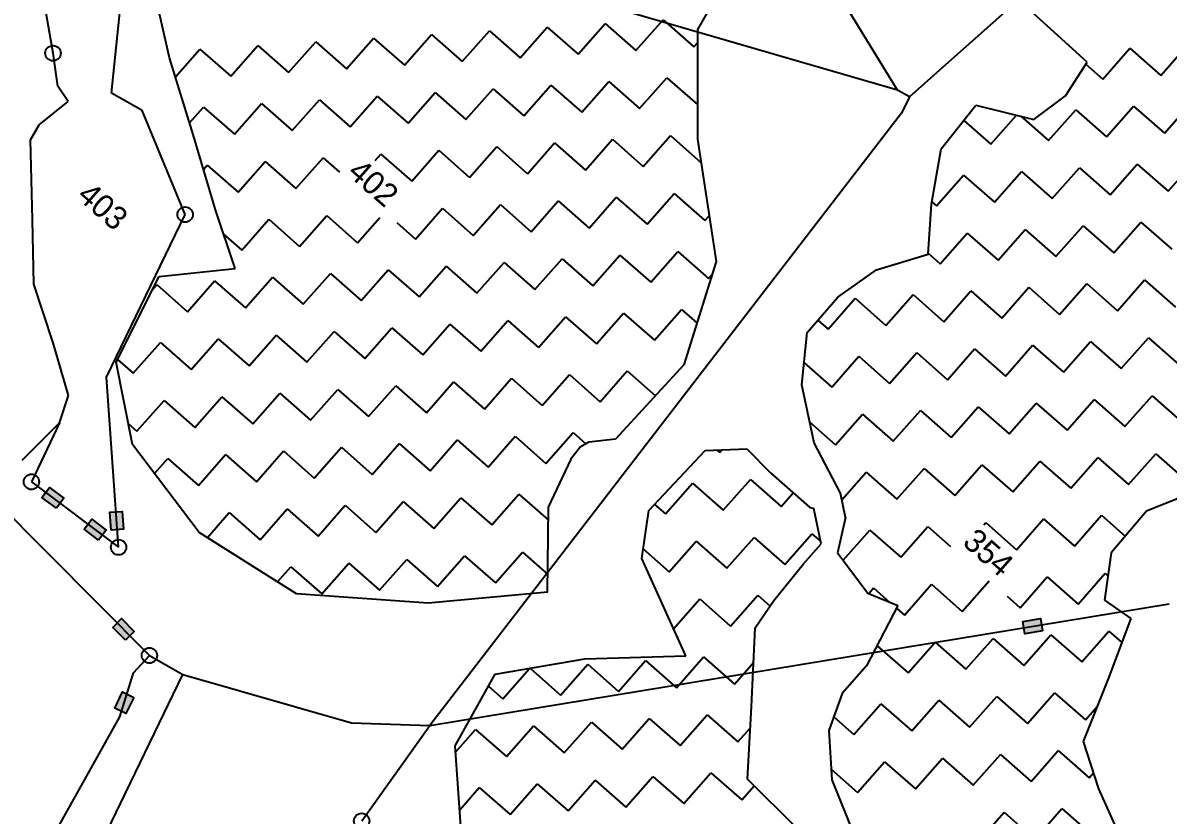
# Model space of a CAD drawing. Header units: metres. Extents: x 316400 to 324250, y 1868140 to 1873603.
# Drawn here: x 321495.2 to 321970.4, y 1869809.5 to 1870138.1 of the extents above; entities that cross this region are included whole.
import ezdxf

# ---------------------------------------------------------------- set-up
doc = ezdxf.new("R2010")
doc.units = ezdxf.units.M
for name, color, linetype in [('OFF', 1, 'Continuous'), ('POLY_HATCH', 12, 'Continuous'), ('POLY_PARCEL', 6, 'Continuous'), ('POLY_ROAD', 30, 'Continuous'), ('POLY_WATER', 4, 'Continuous'), ('TEXT_PARCEL', 7, 'Continuous')]:
    doc.layers.add(name, color=color, linetype=linetype)
doc.styles.add('TEXT_MAP', font='')
doc.styles.get('TEXT_MAP').set_extended_font_data('Kruti Dev 050')

msp = doc.modelspace()

# ---------------------------------------------------------------- hatches: boundary and pattern name
for points in [[(321506.15, 1869945.34), (321503.09, 1869941.19), (321509.09, 1869936.75), (321512.16, 1869940.9)], [(321523.71, 1869932.2), (321520.61, 1869928.07), (321526.58, 1869923.59), (321529.68, 1869927.72)], [(321536.42, 1869935.47), (321531.27, 1869935.11), (321531.79, 1869927.66), (321536.94, 1869928.03)], [(321536.1, 1869890.98), (321532.44, 1869887.34), (321537.7, 1869882.05), (321541.36, 1869885.69)], [(321918.35, 1869885.87), (321917.51, 1869890.97), (321910.15, 1869889.76), (321910.99, 1869884.66)], [(321533.29, 1869853.86), (321537.93, 1869851.61), (321541.19, 1869858.32), (321536.55, 1869860.58)]]:
    msp.add_hatch(color=256).paths.add_polyline_path(points)

# ---------------------------------------------------------------- linework, layer by layer
for points in [[(321509.09, 1869936.75), (321503.09, 1869941.19), (321506.15, 1869945.34), (321512.16, 1869940.9)], [(321526.58, 1869923.59), (321520.61, 1869928.07), (321523.71, 1869932.2), (321529.68, 1869927.72)], [(321531.79, 1869927.66), (321531.27, 1869935.11), (321536.42, 1869935.47), (321536.94, 1869928.03)], [(321537.7, 1869882.05), (321532.44, 1869887.34), (321536.1, 1869890.98), (321541.36, 1869885.69)], [(321910.15, 1869889.76), (321917.51, 1869890.97), (321918.35, 1869885.87), (321910.99, 1869884.66)], [(321541.19, 1869858.32), (321537.93, 1869851.61), (321533.29, 1869853.86), (321536.55, 1869860.58)]]:
    msp.add_lwpolyline(points, close=True)
for centre in [(321507.66, 1870125.55), (321562.51, 1870058.61), (321498.71, 1869947.73), (321534.88, 1869920.58), (321547.66, 1869875.7), (321635.76, 1869807.04)]:
    msp.add_circle(centre, 3.19)
at = {"layer": 'OFF'}
msp.add_line((321547.66, 1869875.7), (321561.53, 1869867.83), dxfattribs=at)
at = {"layer": 'POLY_HATCH'}
for p, q in [((321793.43, 1870167.76), (321775.09, 1870135.36)), ((321936.82, 1870121.79), (321899.59, 1870155.75)), ((321556.02, 1870123.61), (321549.7, 1870151.3)), ((321775.09, 1870135.36), (321775.08, 1870089.95)), ((321565.81, 1870091.87), (321556.02, 1870123.61)), ((321927.81, 1870107.86), (321936.82, 1870121.79)), ((321914.76, 1870098.08), (321927.81, 1870107.86)), ((321876.24, 1870085.9), (321890.64, 1870103.95)), ((321890.64, 1870103.95), (321914.76, 1870098.08)), ((321575.03, 1870060.63), (321565.81, 1870091.87)), ((321775.08, 1870089.95), (321782.91, 1870039.2)), ((321872.21, 1870062.86), (321876.24, 1870085.9)), ((321583.27, 1870036.28), (321575.03, 1870060.63)), ((321870.86, 1870042.18), (321872.21, 1870062.86)), ((321849.43, 1870035.64), (321870.86, 1870042.18)), ((321551.66, 1870032.95), (321583.27, 1870036.28)), ((321782.91, 1870039.2), (321769.41, 1869996.27)), ((321833.33, 1870024.41), (321849.43, 1870035.64)), ((321533.88, 1869997.33), (321551.66, 1870032.95)), ((321820.6, 1870009.62), (321833.33, 1870024.41)), ((321818.37, 1869987.94), (321820.6, 1870009.62)), ((321540.61, 1869963.25), (321533.88, 1869997.33)), ((321769.41, 1869996.27), (321741.08, 1869965.4)), ((321823.52, 1869963.91), (321818.37, 1869987.94)), ((321741.08, 1869965.4), (321729.97, 1869964.16)), ((321568.35, 1869926.76), (321540.61, 1869963.25)), ((321726.41, 1869962.16), (321722.5, 1869957.14)), ((321729.97, 1869964.16), (321726.41, 1869962.16)), ((321754.91, 1869935.79), (321778.35, 1869960.69)), ((321778.35, 1869960.69), (321795.55, 1869961.36)), ((321795.55, 1869961.36), (321805.46, 1869951.45)), ((321834.44, 1869943.06), (321823.52, 1869963.91)), ((321722.5, 1869957.14), (321713.14, 1869937.18)), ((321805.46, 1869951.45), (321821.61, 1869937.22)), ((321836.5, 1869932.97), (321834.44, 1869943.06)), ((321976.33, 1869941.53), (321961.47, 1869935.51)), ((321713.14, 1869937.18), (321712.78, 1869901.9)), ((321751.98, 1869915.88), (321754.91, 1869935.79)), ((321821.61, 1869937.22), (321823.38, 1869936.72)), ((321961.47, 1869935.51), (321946.79, 1869918.27)), ((321608.76, 1869901.23), (321568.35, 1869926.76)), ((321946.79, 1869918.27), (321944.04, 1869898.58)), ((321770.34, 1869875.58), (321751.98, 1869915.88)), ((321663.3, 1869897.45), (321608.76, 1869901.23)), ((321713.02, 1869901.92), (321663.3, 1869897.45)), ((321944.04, 1869898.58), (321954.96, 1869890.97)), ((321954.96, 1869890.97), (321945.59, 1869866.05)), ((321691.13, 1869867.91), (321728.43, 1869874.28)), ((321728.43, 1869874.28), (321770.34, 1869875.58)), ((321674.57, 1869838.25), (321691.13, 1869867.91)), ((321945.59, 1869866.05), (321935.22, 1869839.99)), ((321677.1, 1869802.84), (321674.57, 1869838.25)), ((321935.22, 1869839.99), (321941.56, 1869820.33)), ((321941.56, 1869820.33), (321951.23, 1869798.74))]:
    msp.add_line(p, q, dxfattribs=at)
at = {"layer": 'POLY_HATCH', "linetype": 'Continuous', "ltscale": 10}
for p, q in [((321701.54, 1870123.59), (321712.79, 1870136.37)), ((321712.79, 1870136.37), (321725.57, 1870125.12)), ((321725.57, 1870125.12), (321736.82, 1870137.9)), ((321736.82, 1870137.9), (321749.6, 1870126.64)), ((321749.6, 1870126.64), (321760.85, 1870139.42)), ((321760.85, 1870139.42), (321773.63, 1870128.17)), ((321629.46, 1870119.01), (321640.71, 1870131.79)), ((321640.71, 1870131.79), (321653.48, 1870120.54)), ((321653.48, 1870120.54), (321664.74, 1870133.32)), ((321664.74, 1870133.32), (321677.51, 1870122.07)), ((321677.51, 1870122.07), (321688.76, 1870134.84)), ((321688.76, 1870134.84), (321701.54, 1870123.59)), ((321558.47, 1870115.68), (321568.62, 1870127.21)), ((321568.62, 1870127.21), (321581.4, 1870115.96)), ((321581.4, 1870115.96), (321592.65, 1870128.74)), ((321592.65, 1870128.74), (321605.43, 1870117.49)), ((321605.43, 1870117.49), (321616.68, 1870130.26)), ((321616.68, 1870130.26), (321629.46, 1870119.01)), ((321773.63, 1870128.17), (321775.09, 1870129.83)), ((321943.35, 1870114.83), (321954.6, 1870127.61)), ((321954.6, 1870127.61), (321967.38, 1870116.35)), ((321967.38, 1870116.35), (321978.63, 1870129.13)), ((321936.32, 1870121.02), (321943.35, 1870114.83)), ((321703.07, 1870099.56), (321714.32, 1870112.34)), ((321714.32, 1870112.34), (321727.1, 1870101.09)), ((321727.1, 1870101.09), (321738.35, 1870113.87)), ((321738.35, 1870113.87), (321751.13, 1870102.62)), ((321751.13, 1870102.62), (321762.38, 1870115.39)), ((321762.38, 1870115.39), (321775.08, 1870104.2)), ((321630.98, 1870094.98), (321642.23, 1870107.76)), ((321642.23, 1870107.76), (321655.01, 1870096.51)), ((321655.01, 1870096.51), (321666.26, 1870109.29)), ((321666.26, 1870109.29), (321679.04, 1870098.04)), ((321679.04, 1870098.04), (321690.29, 1870110.81)), ((321690.29, 1870110.81), (321703.07, 1870099.56)), ((321564.35, 1870096.6), (321570.15, 1870103.18)), ((321570.15, 1870103.18), (321582.92, 1870091.93)), ((321582.92, 1870091.93), (321594.18, 1870104.71)), ((321594.18, 1870104.71), (321606.95, 1870093.46)), ((321606.95, 1870093.46), (321618.2, 1870106.24)), ((321618.2, 1870106.24), (321630.98, 1870094.98)), ((321944.88, 1870090.8), (321956.13, 1870103.58)), ((321956.13, 1870103.58), (321968.91, 1870092.33)), ((321968.91, 1870092.33), (321980.16, 1870105.1)), ((321885.6, 1870097.63), (321896.82, 1870087.75)), ((321896.82, 1870087.75), (321907.48, 1870099.85)), ((321909.36, 1870099.39), (321920.85, 1870089.27)), ((321920.85, 1870089.27), (321932.1, 1870102.05)), ((321932.1, 1870102.05), (321944.88, 1870090.8)), ((321704.59, 1870075.53), (321715.85, 1870088.31)), ((321715.85, 1870088.31), (321728.62, 1870077.06)), ((321728.62, 1870077.06), (321739.87, 1870089.84)), ((321739.87, 1870089.84), (321752.65, 1870078.59)), ((321752.65, 1870078.59), (321763.9, 1870091.37)), ((321763.9, 1870091.37), (321776.58, 1870080.2)), ((321641.36, 1870081.01), (321643.76, 1870083.73)), ((321643.76, 1870083.73), (321656.54, 1870072.48)), ((321656.54, 1870072.48), (321667.79, 1870085.26)), ((321667.79, 1870085.26), (321680.57, 1870074.01)), ((321680.57, 1870074.01), (321691.82, 1870086.79)), ((321691.82, 1870086.79), (321704.59, 1870075.53)), ((321570.09, 1870077.36), (321571.67, 1870079.15)), ((321571.67, 1870079.15), (321584.45, 1870067.9)), ((321584.45, 1870067.9), (321595.7, 1870080.68)), ((321595.7, 1870080.68), (321608.48, 1870069.43)), ((321608.48, 1870069.43), (321619.73, 1870082.21)), ((321619.73, 1870082.21), (321626.55, 1870076.2)), ((321946.41, 1870066.77), (321957.66, 1870079.55)), ((321957.66, 1870079.55), (321970.44, 1870068.3)), ((321970.44, 1870068.3), (321981.69, 1870081.07)), ((321874.32, 1870062.19), (321885.57, 1870074.97)), ((321885.57, 1870074.97), (321898.35, 1870063.72)), ((321898.35, 1870063.72), (321909.6, 1870076.5)), ((321909.6, 1870076.5), (321922.38, 1870065.24)), ((321922.38, 1870065.24), (321933.63, 1870078.02)), ((321933.63, 1870078.02), (321946.41, 1870066.77)), ((321706.12, 1870051.51), (321717.37, 1870064.28)), ((321717.37, 1870064.28), (321730.15, 1870053.03)), ((321730.15, 1870053.03), (321741.4, 1870065.81)), ((321741.4, 1870065.81), (321754.18, 1870054.56)), ((321754.18, 1870054.56), (321765.43, 1870067.34)), ((321765.43, 1870067.34), (321778.21, 1870056.09)), ((321658.06, 1870048.45), (321669.31, 1870061.23)), ((321669.31, 1870061.23), (321682.09, 1870049.98)), ((321682.09, 1870049.98), (321693.34, 1870062.76)), ((321693.34, 1870062.76), (321706.12, 1870051.51)), ((321872.39, 1870063.89), (321874.32, 1870062.19)), ((321585.98, 1870043.87), (321597.23, 1870056.65)), ((321597.23, 1870056.65), (321610.01, 1870045.4)), ((321610.01, 1870045.4), (321621.26, 1870058.18)), ((321621.26, 1870058.18), (321634.04, 1870046.93)), ((321634.04, 1870046.93), (321643.31, 1870057.46)), ((321650.31, 1870055.28), (321658.06, 1870048.45)), ((321778.21, 1870056.09), (321779.99, 1870058.11)), ((321947.93, 1870042.74), (321959.18, 1870055.52)), ((321959.18, 1870055.52), (321971.96, 1870044.27)), ((321578.46, 1870050.49), (321585.98, 1870043.87)), ((321875.85, 1870038.16), (321887.1, 1870050.94)), ((321887.1, 1870050.94), (321899.88, 1870039.69)), ((321899.88, 1870039.69), (321911.13, 1870052.47)), ((321911.13, 1870052.47), (321923.9, 1870041.22)), ((321923.9, 1870041.22), (321935.16, 1870053.99)), ((321935.16, 1870053.99), (321947.93, 1870042.74)), ((321731.68, 1870029), (321742.93, 1870041.78)), ((321742.93, 1870041.78), (321755.7, 1870030.53)), ((321755.7, 1870030.53), (321766.96, 1870043.31)), ((321766.96, 1870043.31), (321779.73, 1870032.06)), ((321870.88, 1870042.53), (321875.85, 1870038.16)), ((321635.56, 1870022.9), (321646.81, 1870035.68)), ((321646.81, 1870035.68), (321659.59, 1870024.42)), ((321659.59, 1870024.42), (321670.84, 1870037.2)), ((321670.84, 1870037.2), (321683.62, 1870025.95)), ((321683.62, 1870025.95), (321694.87, 1870038.73)), ((321694.87, 1870038.73), (321707.65, 1870027.48)), ((321707.65, 1870027.48), (321718.9, 1870040.26)), ((321718.9, 1870040.26), (321731.68, 1870029)), ((321563.48, 1870018.32), (321574.73, 1870031.1)), ((321574.73, 1870031.1), (321587.5, 1870019.85)), ((321587.5, 1870019.85), (321598.76, 1870032.62)), ((321598.76, 1870032.62), (321611.53, 1870021.37)), ((321611.53, 1870021.37), (321622.78, 1870034.15)), ((321622.78, 1870034.15), (321635.56, 1870022.9)), ((321779.73, 1870032.06), (321781.18, 1870033.7)), ((321949.46, 1870018.71), (321960.71, 1870031.49)), ((321960.71, 1870031.49), (321973.49, 1870020.24)), ((321549.03, 1870027.67), (321550.7, 1870029.57)), ((321550.7, 1870029.57), (321563.48, 1870018.32)), ((321877.37, 1870014.13), (321888.62, 1870026.91)), ((321888.62, 1870026.91), (321901.4, 1870015.66)), ((321901.4, 1870015.66), (321912.65, 1870028.44)), ((321912.65, 1870028.44), (321925.43, 1870017.19)), ((321925.43, 1870017.19), (321936.68, 1870029.96)), ((321936.68, 1870029.96), (321949.46, 1870018.71)), ((321829.32, 1870011.08), (321840.57, 1870023.86)), ((321840.57, 1870023.86), (321853.35, 1870012.61)), ((321853.35, 1870012.61), (321864.6, 1870025.39)), ((321864.6, 1870025.39), (321877.37, 1870014.13)), ((321733.2, 1870004.98), (321744.45, 1870017.75)), ((321744.45, 1870017.75), (321757.23, 1870006.5)), ((321757.23, 1870006.5), (321768.48, 1870019.28)), ((321768.48, 1870019.28), (321774.88, 1870013.65)), ((321661.12, 1870000.4), (321672.37, 1870013.17)), ((321672.37, 1870013.17), (321685.15, 1870001.92)), ((321685.15, 1870001.92), (321696.4, 1870014.7)), ((321696.4, 1870014.7), (321709.17, 1870003.45)), ((321709.17, 1870003.45), (321720.42, 1870016.23)), ((321720.42, 1870016.23), (321733.2, 1870004.98)), ((321825.07, 1870014.82), (321829.32, 1870011.08)), ((321565, 1869994.29), (321576.25, 1870007.07)), ((321576.25, 1870007.07), (321589.03, 1869995.82)), ((321589.03, 1869995.82), (321600.28, 1870008.59)), ((321600.28, 1870008.59), (321613.06, 1869997.34)), ((321613.06, 1869997.34), (321624.31, 1870010.12)), ((321624.31, 1870010.12), (321637.09, 1869998.87)), ((321637.09, 1869998.87), (321648.34, 1870011.65)), ((321648.34, 1870011.65), (321661.12, 1870000.4)), ((321950.99, 1869994.68), (321962.24, 1870007.46)), ((321962.24, 1870007.46), (321975.01, 1869996.21)), ((321540.97, 1869992.76), (321552.22, 1870005.54)), ((321552.22, 1870005.54), (321565, 1869994.29)), ((321878.9, 1869990.11), (321890.15, 1870002.88)), ((321890.15, 1870002.88), (321902.93, 1869991.63)), ((321902.93, 1869991.63), (321914.18, 1870004.41)), ((321914.18, 1870004.41), (321926.96, 1869993.16)), ((321926.96, 1869993.16), (321938.21, 1870005.94)), ((321938.21, 1870005.94), (321950.99, 1869994.68)), ((321534.46, 1869998.5), (321540.97, 1869992.76)), ((321830.84, 1869987.05), (321842.09, 1869999.83)), ((321842.09, 1869999.83), (321854.87, 1869988.58)), ((321854.87, 1869988.58), (321866.12, 1870001.36)), ((321866.12, 1870001.36), (321878.9, 1869990.11)), ((321734.73, 1869980.95), (321745.98, 1869993.72)), ((321745.98, 1869993.72), (321757.64, 1869983.45)), ((321819.32, 1869997.2), (321830.84, 1869987.05)), ((321662.64, 1869976.37), (321673.89, 1869989.15)), ((321673.89, 1869989.15), (321686.67, 1869977.89)), ((321686.67, 1869977.89), (321697.92, 1869990.67)), ((321697.92, 1869990.67), (321710.7, 1869979.42)), ((321710.7, 1869979.42), (321721.95, 1869992.2)), ((321721.95, 1869992.2), (321734.73, 1869980.95)), ((321590.56, 1869971.79), (321601.81, 1869984.57)), ((321601.81, 1869984.57), (321614.59, 1869973.31)), ((321614.59, 1869973.31), (321625.84, 1869986.09)), ((321625.84, 1869986.09), (321638.61, 1869974.84)), ((321638.61, 1869974.84), (321649.87, 1869987.62)), ((321649.87, 1869987.62), (321662.64, 1869976.37)), ((321952.51, 1869970.66), (321963.76, 1869983.43)), ((321963.76, 1869983.43), (321976.54, 1869972.18)), ((321542.5, 1869968.74), (321553.75, 1869981.51)), ((321553.75, 1869981.51), (321566.53, 1869970.26)), ((321566.53, 1869970.26), (321577.78, 1869983.04)), ((321577.78, 1869983.04), (321590.56, 1869971.79)), ((321880.43, 1869966.08), (321891.68, 1869978.85)), ((321891.68, 1869978.85), (321904.46, 1869967.6)), ((321904.46, 1869967.6), (321915.71, 1869980.38)), ((321915.71, 1869980.38), (321928.48, 1869969.13)), ((321928.48, 1869969.13), (321939.73, 1869981.91)), ((321939.73, 1869981.91), (321952.51, 1869970.66)), ((321832.37, 1869963.02), (321843.62, 1869975.8)), ((321843.62, 1869975.8), (321856.4, 1869964.55)), ((321856.4, 1869964.55), (321867.65, 1869977.33)), ((321867.65, 1869977.33), (321880.43, 1869966.08)), ((321538.9, 1869971.91), (321542.5, 1869968.74)), ((321821.7, 1869972.42), (321832.37, 1869963.02)), ((321664.17, 1869952.34), (321675.42, 1869965.12)), ((321675.42, 1869965.12), (321688.2, 1869953.87)), ((321688.2, 1869953.87), (321699.45, 1869966.64)), ((321699.45, 1869966.64), (321712.23, 1869955.39)), ((321712.23, 1869955.39), (321723.48, 1869968.17)), ((321723.48, 1869968.17), (321728.79, 1869963.49)), ((321592.08, 1869947.76), (321603.33, 1869960.54)), ((321603.33, 1869960.54), (321616.11, 1869949.29)), ((321616.11, 1869949.29), (321627.36, 1869962.06)), ((321627.36, 1869962.06), (321640.14, 1869950.81)), ((321640.14, 1869950.81), (321651.39, 1869963.59)), ((321651.39, 1869963.59), (321664.17, 1869952.34)), ((321783.28, 1869960.88), (321784.31, 1869959.97)), ((321784.31, 1869959.97), (321785.18, 1869960.96)), ((321549.76, 1869951.21), (321555.28, 1869957.48)), ((321555.28, 1869957.48), (321568.06, 1869946.23)), ((321568.06, 1869946.23), (321579.31, 1869959.01)), ((321579.31, 1869959.01), (321592.08, 1869947.76)), ((321881.95, 1869942.05), (321893.2, 1869954.83)), ((321893.2, 1869954.83), (321905.98, 1869943.57)), ((321905.98, 1869943.57), (321917.23, 1869956.35)), ((321917.23, 1869956.35), (321930.01, 1869945.1)), ((321930.01, 1869945.1), (321941.26, 1869957.88)), ((321941.26, 1869957.88), (321954.04, 1869946.63)), ((321954.04, 1869946.63), (321965.29, 1869959.41)), ((321965.29, 1869959.41), (321978.07, 1869948.15)), ((321835.02, 1869940.27), (321845.15, 1869951.77)), ((321845.15, 1869951.77), (321857.92, 1869940.52)), ((321857.92, 1869940.52), (321869.18, 1869953.3)), ((321869.18, 1869953.3), (321881.95, 1869942.05)), ((321761.81, 1869934.42), (321773.06, 1869947.19)), ((321773.06, 1869947.19), (321785.84, 1869935.94)), ((321785.84, 1869935.94), (321797.09, 1869948.72)), ((321797.09, 1869948.72), (321809.87, 1869937.47)), ((321665.7, 1869928.31), (321676.95, 1869941.09)), ((321676.95, 1869941.09), (321689.72, 1869929.84)), ((321689.72, 1869929.84), (321700.98, 1869942.61)), ((321700.98, 1869942.61), (321713.09, 1869931.95)), ((321809.87, 1869937.47), (321814.87, 1869943.16)), ((321593.61, 1869923.73), (321604.86, 1869936.51)), ((321604.86, 1869936.51), (321617.64, 1869925.26)), ((321617.64, 1869925.26), (321628.89, 1869938.04)), ((321628.89, 1869938.04), (321641.67, 1869926.78)), ((321641.67, 1869926.78), (321652.92, 1869939.56)), ((321652.92, 1869939.56), (321665.7, 1869928.31)), ((321757.33, 1869938.36), (321761.81, 1869934.42)), ((321571.72, 1869924.63), (321580.83, 1869934.98)), ((321580.83, 1869934.98), (321593.61, 1869923.73)), ((321907.51, 1869919.55), (321918.76, 1869932.32)), ((321918.76, 1869932.32), (321931.54, 1869921.07)), ((321931.54, 1869921.07), (321942.79, 1869933.85)), ((321942.79, 1869933.85), (321952.66, 1869925.16)), ((321835.63, 1869915.2), (321846.67, 1869927.74)), ((321846.67, 1869927.74), (321859.45, 1869916.49)), ((321859.45, 1869916.49), (321870.7, 1869929.27)), ((321870.7, 1869929.27), (321880.17, 1869920.94)), ((321893.95, 1869929.91), (321894.73, 1869930.8)), ((321894.73, 1869930.8), (321907.51, 1869919.55)), ((321763.34, 1869910.39), (321774.59, 1869923.17)), ((321774.59, 1869923.17), (321787.37, 1869911.91)), ((321787.37, 1869911.91), (321798.62, 1869924.69)), ((321798.62, 1869924.69), (321811.39, 1869913.44)), ((321811.39, 1869913.44), (321822.64, 1869926.22)), ((321822.64, 1869926.22), (321826.23, 1869923.06)), ((321667.22, 1869904.28), (321678.47, 1869917.06)), ((321678.47, 1869917.06), (321691.25, 1869905.81)), ((321691.25, 1869905.81), (321702.5, 1869918.59)), ((321702.5, 1869918.59), (321712.86, 1869909.47)), ((321752.57, 1869919.87), (321763.34, 1869910.39)), ((321600.87, 1869906.21), (321606.39, 1869912.48)), ((321606.39, 1869912.48), (321619.17, 1869901.23)), ((321619.17, 1869901.23), (321630.42, 1869914.01)), ((321630.42, 1869914.01), (321643.19, 1869902.76)), ((321643.19, 1869902.76), (321654.44, 1869915.53)), ((321654.44, 1869915.53), (321667.22, 1869904.28)), ((321909.03, 1869895.52), (321920.29, 1869908.3)), ((321920.29, 1869908.3), (321933.06, 1869897.04)), ((321933.06, 1869897.04), (321944.31, 1869909.82)), ((321944.31, 1869909.82), (321945.47, 1869908.8)), ((321846.2, 1869901.45), (321848.2, 1869903.72)), ((321848.2, 1869903.72), (321855.01, 1869897.72)), ((321860.98, 1869892.46), (321872.23, 1869905.24)), ((321872.23, 1869905.24), (321885.01, 1869893.99)), ((321885.01, 1869893.99), (321896.13, 1869906.63)), ((321765.23, 1869886.78), (321776.11, 1869899.14)), ((321776.11, 1869899.14), (321788.89, 1869887.89)), ((321788.89, 1869887.89), (321800.14, 1869900.66)), ((321800.14, 1869900.66), (321805.23, 1869896.18)), ((321903.61, 1869900.3), (321909.03, 1869895.52)), ((321857.69, 1869895.36), (321860.98, 1869892.46)), ((321910.56, 1869871.49), (321921.81, 1869884.27)), ((321921.81, 1869884.27), (321934.59, 1869873.02)), ((321934.59, 1869873.02), (321945.84, 1869885.79)), ((321945.84, 1869885.79), (321951.23, 1869881.05)), ((321849.4, 1869879.32), (321849.73, 1869879.69)), ((321849.73, 1869879.69), (321862.5, 1869868.44)), ((321862.5, 1869868.44), (321873.75, 1869881.21)), ((321873.75, 1869881.21), (321886.53, 1869869.96)), ((321886.53, 1869869.96), (321897.78, 1869882.74)), ((321897.78, 1869882.74), (321910.56, 1869871.49)), ((321766.39, 1869862.33), (321777.64, 1869875.11)), ((321777.64, 1869875.11), (321790.42, 1869863.86)), ((321694.3, 1869857.75), (321705.39, 1869870.35)), ((321705.7, 1869870.4), (321718.33, 1869859.28)), ((321718.33, 1869859.28), (321729.58, 1869872.06)), ((321729.58, 1869872.06), (321742.36, 1869860.8)), ((321742.36, 1869860.8), (321753.61, 1869873.58)), ((321753.61, 1869873.58), (321766.39, 1869862.33)), ((321790.42, 1869863.86), (321798.46, 1869872.99)), ((321688.37, 1869862.98), (321694.3, 1869857.75)), ((321912.09, 1869847.46), (321923.34, 1869860.24)), ((321923.34, 1869860.24), (321936.12, 1869848.99)), ((321840, 1869842.88), (321851.25, 1869855.66)), ((321851.25, 1869855.66), (321864.03, 1869844.41)), ((321864.03, 1869844.41), (321875.28, 1869857.19)), ((321875.28, 1869857.19), (321888.06, 1869845.93)), ((321888.06, 1869845.93), (321899.31, 1869858.71)), ((321899.31, 1869858.71), (321912.09, 1869847.46)), ((321767.92, 1869838.3), (321779.17, 1869851.08)), ((321779.17, 1869851.08), (321791.94, 1869839.83)), ((321831.66, 1869850.23), (321840, 1869842.88)), ((321936.12, 1869848.99), (321941.02, 1869854.55)), ((321695.83, 1869833.72), (321707.08, 1869846.5)), ((321707.08, 1869846.5), (321719.86, 1869835.25)), ((321719.86, 1869835.25), (321731.11, 1869848.03)), ((321731.11, 1869848.03), (321743.89, 1869836.78)), ((321743.89, 1869836.78), (321755.14, 1869849.55)), ((321755.14, 1869849.55), (321767.92, 1869838.3)), ((321791.94, 1869839.83), (321797.1, 1869845.68)), ((321674.76, 1869835.56), (321683.05, 1869844.97)), ((321683.05, 1869844.97), (321695.83, 1869833.72)), ((321913.61, 1869823.43), (321924.86, 1869836.21)), ((321924.86, 1869836.21), (321937.64, 1869824.96)), ((321841.53, 1869818.85), (321852.78, 1869831.63)), ((321852.78, 1869831.63), (321865.56, 1869820.38)), ((321865.56, 1869820.38), (321876.81, 1869833.16)), ((321876.81, 1869833.16), (321889.59, 1869821.91)), ((321889.59, 1869821.91), (321900.84, 1869834.68)), ((321900.84, 1869834.68), (321913.61, 1869823.43)), ((321769.44, 1869814.27), (321780.69, 1869827.05)), ((321780.69, 1869827.05), (321793.47, 1869815.8)), ((321830.6, 1869828.48), (321841.53, 1869818.85)), ((321937.64, 1869824.96), (321939.42, 1869826.97)), ((321697.36, 1869809.69), (321708.61, 1869822.47)), ((321708.61, 1869822.47), (321721.39, 1869811.22)), ((321721.39, 1869811.22), (321732.64, 1869824)), ((321732.64, 1869824), (321745.41, 1869812.75)), ((321745.41, 1869812.75), (321756.66, 1869825.52)), ((321756.66, 1869825.52), (321769.44, 1869814.27)), ((321676.47, 1869811.73), (321684.58, 1869820.95)), ((321684.58, 1869820.95), (321697.36, 1869809.69)), ((321793.47, 1869815.8), (321798.62, 1869821.64)), ((321891.11, 1869797.88), (321902.36, 1869810.65)), ((321902.36, 1869810.65), (321915.14, 1869799.4)), ((321915.14, 1869799.4), (321926.39, 1869812.18)), ((321926.39, 1869812.18), (321939.17, 1869800.93))]:
    msp.add_line(p, q, dxfattribs=at)
at = {"layer": 'POLY_HATCH', "ltscale": 10}
for p, q in [((321826.43, 1869922.08), (321823.38, 1869936.72)), ((321836.5, 1869932.97), (321833.3, 1869918.3)), ((321819.13, 1869913.78), (321826.43, 1869922.08)), ((321833.3, 1869918.3), (321845.82, 1869901.61)), ((321806.84, 1869898.54), (321819.13, 1869913.78)), ((321799.13, 1869887.21), (321806.84, 1869898.54)), ((321845.82, 1869901.61), (321858.21, 1869896.37)), ((321858.21, 1869896.37), (321845.33, 1869871.45)), ((321797.59, 1869854.57), (321799.13, 1869887.21)), ((321845.33, 1869871.45), (321835.22, 1869859.96)), ((321835.22, 1869859.96), (321829.57, 1869844.53)), ((321795.91, 1869824.33), (321797.59, 1869854.57)), ((321829.57, 1869844.53), (321830.88, 1869824.13)), ((321816.5, 1869803.93), (321795.91, 1869824.33)), ((321830.88, 1869824.13), (321840.17, 1869801.21))]:
    msp.add_line(p, q, dxfattribs=at)
at = {"layer": 'POLY_PARCEL'}
for p, q in [((321858.1, 1870110.23), (321810.37, 1870188.1)), ((321922.55, 1870160.39), (321863.17, 1870107.43)), ((321858.1, 1870110.23), (321703.6, 1870155.09)), ((321531.97, 1870109), (321535.72, 1870145.11)), ((321544.64, 1870101.82), (321531.97, 1870109)), ((321863.17, 1870107.43), (321858.1, 1870110.23)), ((321863.17, 1870107.43), (321859.77, 1870100.71)), ((321562.51, 1870058.61), (321544.64, 1870101.82)), ((321859.77, 1870100.71), (321664.04, 1869846.69)), ((321529.89, 1869991.15), (321562.51, 1870058.61)), ((321534.88, 1869920.58), (321529.89, 1869991.15)), ((321510.32, 1869972.21), (321498.71, 1869947.73)), ((321498.71, 1869947.73), (321534.88, 1869920.58)), ((321547.66, 1869875.7), (321481.71, 1869941.98)), ((321664.04, 1869846.69), (321970.85, 1869897.12)), ((321561.53, 1869867.83), (321631.49, 1869847.81)), ((321631.49, 1869847.81), (321664.04, 1869846.69)), ((321635.76, 1869807.04), (321664.04, 1869846.69))]:
    msp.add_line(p, q, dxfattribs=at)
at = {"layer": 'POLY_ROAD'}
for p, q in [((321541.1, 1869868.46), (321547.66, 1869875.7)), ((321503.18, 1869747.1), (321561.53, 1869867.83)), ((321535.43, 1869850.31), (321541.1, 1869868.46)), ((321495.28, 1869778.56), (321535.43, 1869850.31))]:
    msp.add_line(p, q, dxfattribs=at)
at = {"layer": 'POLY_WATER'}
for p, q in [((321507.66, 1870125.55), (321503.85, 1870147.82)), ((321509.69, 1870111.82), (321507.66, 1870125.55)), ((321513.89, 1870105.47), (321509.69, 1870111.82)), ((321501.88, 1870095.79), (321513.89, 1870105.47)), ((321498.3, 1870089.65), (321501.88, 1870095.79)), ((321499.1, 1870056.43), (321498.3, 1870089.65)), ((321499.67, 1870029.71), (321499.1, 1870056.43)), ((321507.66, 1870005.41), (321499.67, 1870029.71)), ((321514.1, 1869983.49), (321507.66, 1870005.41)), ((321510.32, 1869972.21), (321514.1, 1869983.49)), ((321494.8, 1869956.67), (321510.32, 1869972.21))]:
    msp.add_line(p, q, dxfattribs=at)

# ---------------------------------------------------------------- texts
at = {"layer": 'TEXT_PARCEL', "style": 'TEXT_MAP'}
for s, p in [('402', (321629.4, 1870075.31)), ('403', (321517.12, 1870065.64)), ('354', (321884.64, 1869921.98))]:
    msp.add_text(s, height=9.652, rotation=318.6349, dxfattribs=at).set_placement(p)

doc.saveas('drawing.dxf')
